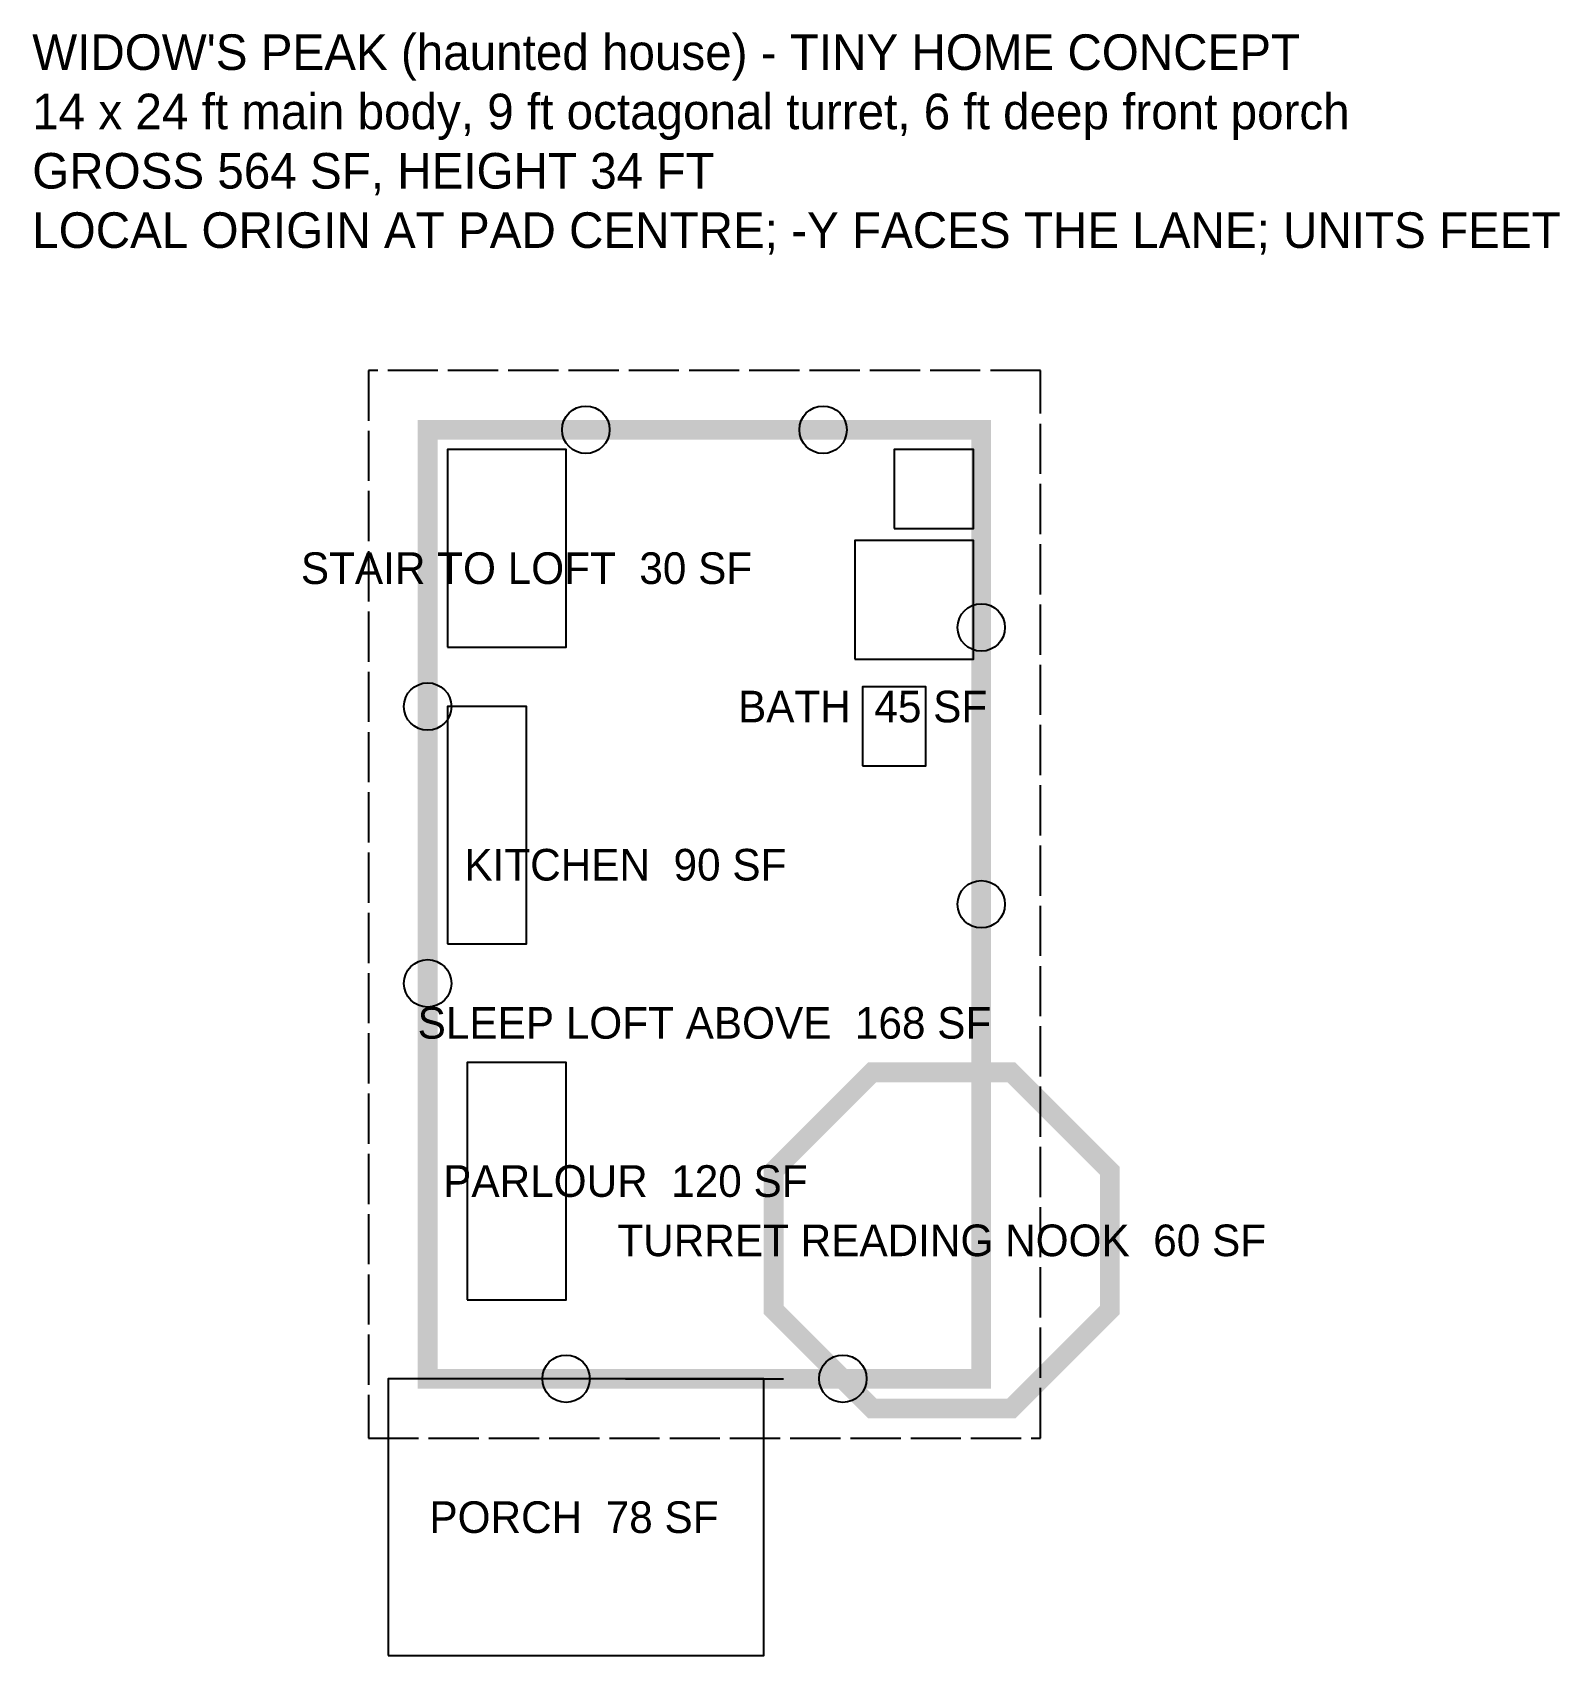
# Model space of a CAD drawing. Header units: feet. Extents: x -17 to 21.6, y -13 to 28.
import ezdxf
from ezdxf.enums import TextEntityAlignment as Align

# ---------------------------------------------------------------- set-up
doc = ezdxf.new("R2010")
doc.units = ezdxf.units.FT
doc.linetypes.add('DASHED', pattern=[1.524, 1.27, -0.254])
for name, color, linetype in [('A-ANNO', 2, 'Continuous'), ('A-DECK', 32, 'Continuous'), ('A-DOOR', 3, 'Continuous'), ('A-FURN', 9, 'Continuous'), ('A-GLAZ', 4, 'Continuous'), ('A-ROOF-OUTL', 8, 'Continuous'), ('A-WALL', 7, 'Continuous')]:
    doc.layers.add(name, color=color, linetype=linetype)

msp = doc.modelspace()

# ---------------------------------------------------------------- linework, layer by layer
at = {"layer": 'A-DECK'}
msp.add_lwpolyline([(-8, -13), (1.5, -13), (1.5, -6), (-8, -6)], close=True, dxfattribs=at)
at = {"layer": 'A-DOOR'}
msp.add_line((-2, -6), (2, -6), dxfattribs=at)
at = {"layer": 'A-FURN'}
for points in [[(-6.5, 12.5), (-3.5, 12.5), (-3.5, 17.5), (-6.5, 17.5)], [(4.8, 15.5), (6.8, 15.5), (6.8, 17.5), (4.8, 17.5)], [(3.8, 12.2), (6.8, 12.2), (6.8, 15.2), (3.8, 15.2)], [(4, 9.5), (5.6, 9.5), (5.6, 11.5), (4, 11.5)], [(-6.5, 5), (-4.5, 5), (-4.5, 11), (-6.5, 11)], [(-6, -4), (-3.5, -4), (-3.5, 2), (-6, 2)]]:
    msp.add_lwpolyline(points, close=True, dxfattribs=at)
at = {"layer": 'A-GLAZ'}
for centre in [(-3, 18), (3, 18), (7, 13), (-7, 11), (7, 6), (-7, 4), (-3.5, -6), (3.5, -6)]:
    msp.add_circle(centre, 0.6, dxfattribs=at)
at = {"layer": 'A-ROOF-OUTL', "linetype": 'DASHED'}
msp.add_lwpolyline([(-8.5, -7.5), (8.5, -7.5), (8.5, 19.5), (-8.5, 19.5)], close=True, dxfattribs=at)
at = {"layer": 'A-WALL', "const_width": 0.5}
for points in [[(-7, -6), (7, -6), (7, 18), (-7, 18)], [(10.25, -0.74), (7.76, 1.75), (4.24, 1.75), (1.75, -0.74), (1.75, -4.26), (4.24, -6.75), (7.76, -6.75), (10.25, -4.26)]]:
    msp.add_lwpolyline(points, close=True, dxfattribs=at)

# ---------------------------------------------------------------- texts
at = {"layer": 'A-ANNO'}
for s, p in [('STAIR TO LOFT  30 SF', (-4.5, 14.5)), ('BATH  45 SF', (4, 11)), ('KITCHEN  90 SF', (-2, 7)), ('SLEEP LOFT ABOVE  168 SF', (0, 3)), ('PARLOUR  120 SF', (-2, -1)), ('TURRET READING NOOK  60 SF', (6, -2.5)), ('PORCH  78 SF', (-3.3, -9.5))]:
    msp.add_text(s, height=0.8, dxfattribs=at).set_placement(p, align=Align.MIDDLE_CENTER)
at = {"layer": 'A-ANNO', "insert": (-17, 28), "char_height": 0.9, "width": 40, "attachment_point": 1}
msp.add_mtext("WIDOW'S PEAK (haunted house) - TINY HOME CONCEPT\\P14 x 24 ft main body, 9 ft octagonal turret, 6 ft deep front porch\\PGROSS 564 SF, HEIGHT 34 FT\\PLOCAL ORIGIN AT PAD CENTRE; -Y FACES THE LANE; UNITS FEET", dxfattribs=at)

doc.saveas('drawing.dxf')
